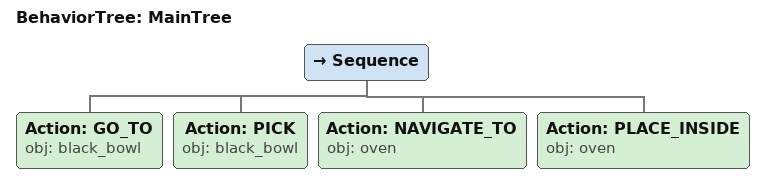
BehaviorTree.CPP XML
<root main_tree_to_execute="MainTree">
  <BehaviorTree ID="MainTree">
    <Sequence>
      <!-- Go to black_bowl -->
      <Action ID="GO_TO" obj="black_bowl" />
      <!-- Pick black_bowl -->
      <Action ID="PICK" obj="black_bowl" />
      <!-- Navigate to oven -->
      <Action ID="NAVIGATE_TO" obj="oven" />
      <!-- Place inside oven -->
      <Action ID="PLACE_INSIDE" obj="oven" />
    </Sequence>
  </BehaviorTree>
</root>
